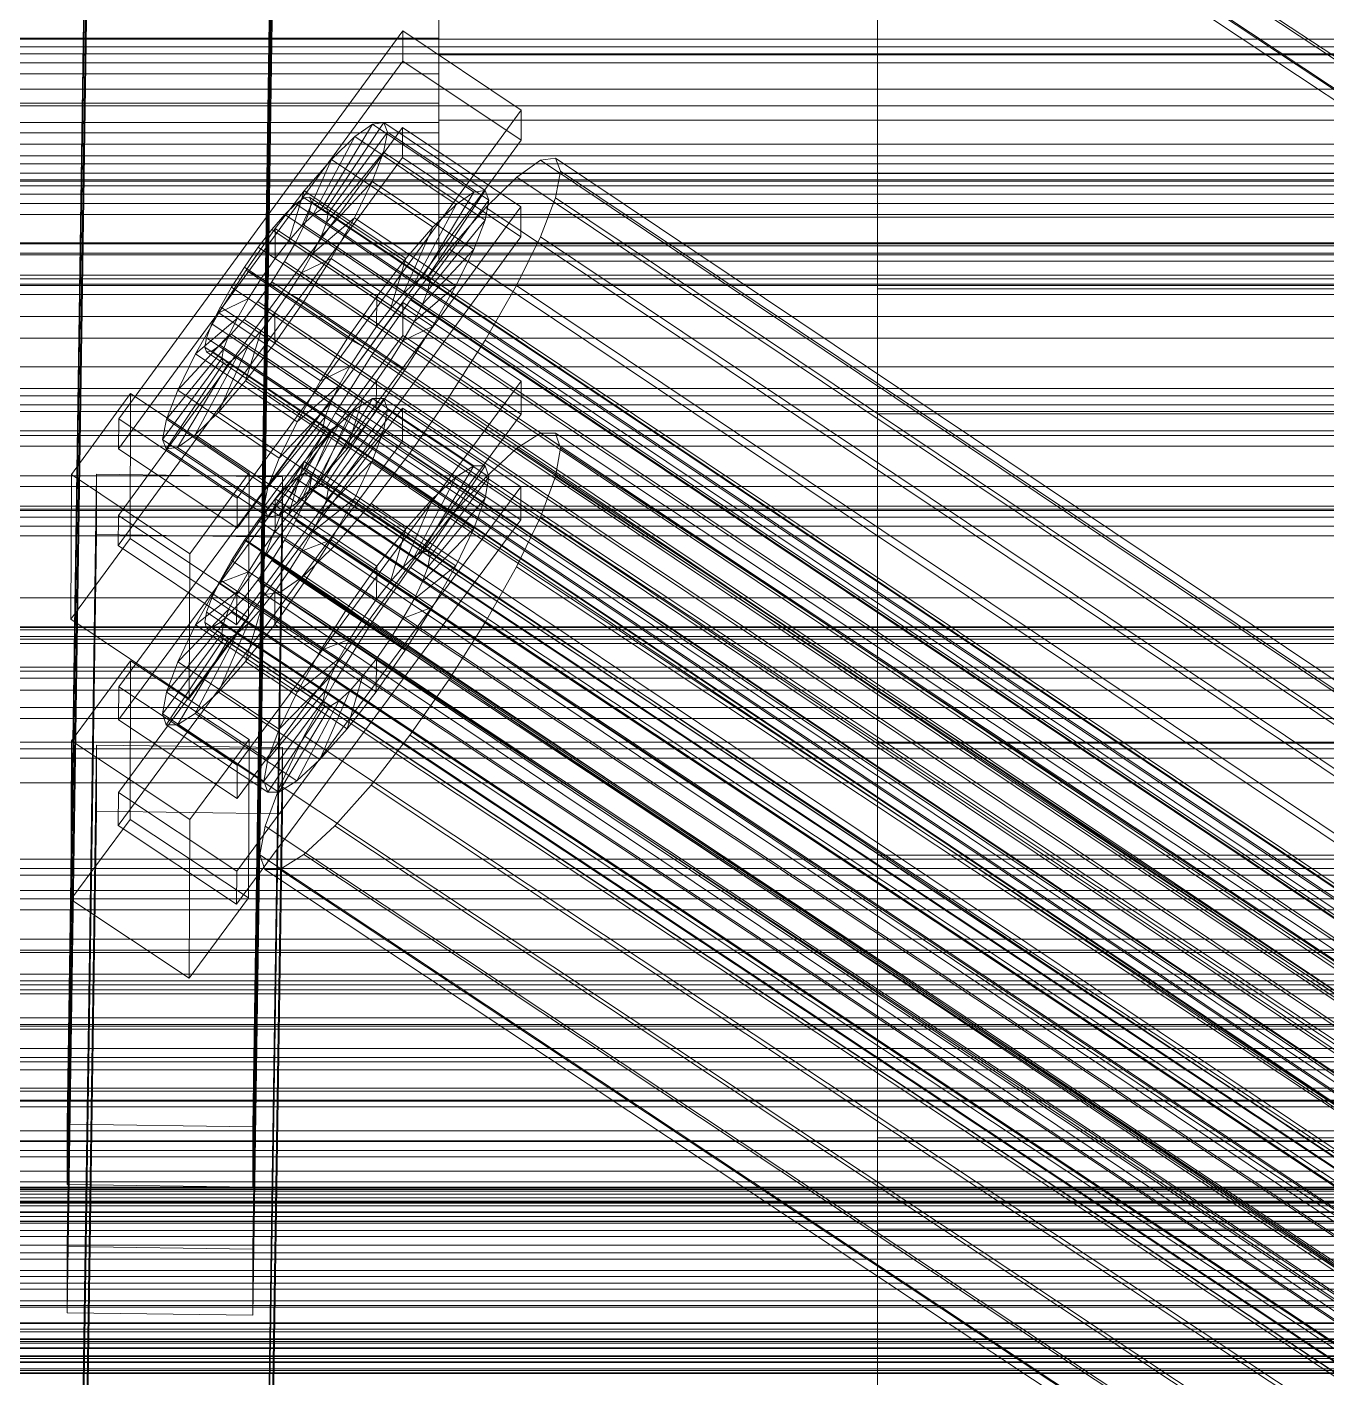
# Model space of a CAD drawing. Header units: millimetres. Extents: x -1970 to 59977, y -50268 to 6837.
# Drawn here: x -382.4 to -256.4, y -32950.9 to -32820.1 of the extents above; entities that cross this region are included whole.
import ezdxf

# ---------------------------------------------------------------- set-up
doc = ezdxf.new("R2010")
doc.units = ezdxf.units.MM
for name, color, linetype, lineweight in [('frontal_C01', 7, 'Continuous', 0), ('frontal_C02', 7, 'Continuous', 0), ('frontal_C03', 7, 'Continuous', 0), ('frontal_C03-dry', 7, 'Continuous', 0), ('frontal_tolva', 7, 'Continuous', 0)]:
    doc.layers.add(name, color=color, linetype=linetype, lineweight=lineweight)

msp = doc.modelspace()

# ---------------------------------------------------------------- linework, layer by layer
at = {"layer": 'frontal_C01'}
for p, q in [((-378.512, -32938.254), (-375.644, -32746.307)), ((-357.646, -32746.548), (-360.514, -32938.496)), ((-378.512, -32944.658), (-375.644, -32752.71)), ((-360.514, -32944.9), (-357.646, -32752.952)), ((-359.326, -32754.152), (-175.016, -32876.483)), ((-359.83, -32756.928), (-175.521, -32879.259)), ((-355.584, -32756.907), (-171.275, -32879.238)), ((-359.341, -32758.361), (-175.032, -32880.693)), ((-357.893, -32758.354), (-173.584, -32880.686)), ((-373.501, -32884.002), (-345.969, -32846.763)), ((-345.981, -32849.965), (-345.969, -32846.763)), ((-345.969, -32846.763), (-334.501, -32854.375)), ((-345.981, -32849.965), (-373.513, -32887.204)), ((-334.513, -32857.577), (-345.981, -32849.965)), ((-334.501, -32854.375), (-362.033, -32891.614)), ((-334.501, -32854.375), (-334.513, -32857.577)), ((-373.539, -32894.248), (-346.008, -32857.009)), ((-353.892, -32864.387), (-348.918, -32856.067)), ((-353.378, -32864.384), (-347.835, -32856.062)), ((-348.918, -32856.067), (-350.645, -32857.15)), ((-347.835, -32856.062), (-348.918, -32856.067)), ((-348.918, -32856.067), (-339.088, -32862.591)), ((-347.835, -32856.062), (-338.005, -32862.586)), ((-347.47, -32857.134), (-347.835, -32856.062)), ((-346.02, -32860.211), (-346.008, -32857.009)), ((-346.008, -32857.009), (-334.539, -32864.621)), ((-362.045, -32894.816), (-334.513, -32857.577)), ((-354.71, -32864.9), (-350.645, -32857.15)), ((-353.205, -32864.892), (-347.47, -32857.134)), ((-350.645, -32857.15), (-352.899, -32859.236)), ((-350.645, -32857.15), (-340.816, -32863.674)), ((-347.847, -32859.211), (-347.47, -32857.134)), ((-347.47, -32857.134), (-337.64, -32863.658)), ((-355.777, -32865.888), (-352.899, -32859.236)), ((-352.899, -32859.236), (-355.525, -32862.183)), ((-353.384, -32865.876), (-347.847, -32859.211)), ((-352.899, -32859.236), (-343.069, -32865.76)), ((-348.941, -32862.15), (-347.847, -32859.211)), ((-347.847, -32859.211), (-338.017, -32865.735)), ((-332.629, -32859.442), (-334.938, -32860.889)), ((-331.181, -32859.435), (-332.629, -32859.442)), ((-332.629, -32859.442), (-148.32, -32981.773)), ((-330.692, -32860.868), (-331.181, -32859.435)), ((-331.181, -32859.435), (-146.872, -32981.766)), ((-346.02, -32860.211), (-373.551, -32897.45)), ((-334.551, -32867.822), (-346.02, -32860.211)), ((-334.938, -32860.889), (-337.95, -32863.678)), ((-334.938, -32860.889), (-150.629, -32983.22)), ((-331.197, -32863.644), (-330.692, -32860.868)), ((-330.692, -32860.868), (-146.383, -32983.199)), ((-355.525, -32862.183), (-358.345, -32865.791)), ((-357.021, -32867.284), (-355.525, -32862.183)), ((-355.525, -32862.183), (-345.695, -32868.708)), ((-353.902, -32867.268), (-348.941, -32862.15)), ((-350.678, -32865.753), (-348.941, -32862.15)), ((-348.941, -32862.15), (-339.111, -32868.675)), ((-355.53, -32863.299), (-356.348, -32863.812)), ((-355.017, -32863.297), (-355.53, -32863.299)), ((-355.53, -32863.299), (-141.731, -33005.204)), ((-354.844, -32863.805), (-355.017, -32863.297)), ((-355.017, -32863.297), (-141.218, -33005.201)), ((-339.088, -32862.591), (-344.062, -32870.911)), ((-338.005, -32862.586), (-343.549, -32870.909)), ((-340.816, -32863.674), (-339.088, -32862.591)), ((-339.088, -32862.591), (-338.005, -32862.586)), ((-338.005, -32862.586), (-337.64, -32863.658)), ((-334.539, -32864.621), (-362.071, -32901.86)), ((-357.415, -32864.8), (-358.659, -32866.196)), ((-356.348, -32863.812), (-357.415, -32864.8)), ((-357.415, -32864.8), (-143.617, -33006.705)), ((-356.348, -32863.812), (-142.549, -33005.717)), ((-355.541, -32866.181), (-355.022, -32864.788)), ((-355.022, -32864.788), (-354.844, -32863.805)), ((-355.022, -32864.788), (-141.224, -33006.693)), ((-354.844, -32863.805), (-141.045, -33005.709)), ((-354.71, -32864.9), (-353.892, -32864.387)), ((-353.892, -32864.387), (-353.378, -32864.384)), ((-344.062, -32870.911), (-353.892, -32864.387)), ((-353.205, -32864.892), (-353.384, -32865.876)), ((-343.549, -32870.909), (-353.378, -32864.384)), ((-353.378, -32864.384), (-353.205, -32864.892)), ((-343.376, -32871.416), (-353.205, -32864.892)), ((-340.816, -32863.674), (-344.88, -32871.424)), ((-337.64, -32863.658), (-343.376, -32871.416)), ((-343.069, -32865.76), (-340.816, -32863.674)), ((-337.95, -32863.678), (-341.461, -32867.618)), ((-337.64, -32863.658), (-338.017, -32865.735)), ((-337.95, -32863.678), (-153.641, -32986.009)), ((-334.539, -32864.621), (-334.551, -32867.822)), ((-332.659, -32867.574), (-331.197, -32863.644)), ((-331.197, -32863.644), (-146.887, -32985.976)), ((-358.345, -32865.791), (-361.166, -32869.813)), ((-358.659, -32866.196), (-359.995, -32867.905)), ((-358.659, -32866.196), (-144.861, -33008.101)), ((-358.345, -32865.791), (-358.357, -32868.993)), ((-348.515, -32872.315), (-358.345, -32865.791)), ((-357.021, -32867.284), (-355.777, -32865.888)), ((-356.363, -32867.887), (-355.541, -32866.181)), ((-355.777, -32865.888), (-354.71, -32864.9)), ((-345.947, -32872.412), (-355.777, -32865.888)), ((-355.541, -32866.181), (-141.742, -33008.085)), ((-354.725, -32868.975), (-350.678, -32865.753)), ((-344.88, -32871.424), (-354.71, -32864.9)), ((-353.384, -32865.876), (-353.902, -32867.268)), ((-343.554, -32872.4), (-353.384, -32865.876)), ((-352.938, -32869.772), (-350.678, -32865.753)), ((-350.678, -32865.753), (-340.848, -32872.277)), ((-343.069, -32865.76), (-345.947, -32872.412)), ((-345.695, -32868.708), (-343.069, -32865.76)), ((-338.017, -32865.735), (-343.554, -32872.4)), ((-338.017, -32865.735), (-339.111, -32868.675)), ((-358.357, -32868.993), (-357.021, -32867.284)), ((-347.191, -32873.808), (-357.021, -32867.284)), ((-353.902, -32867.268), (-354.725, -32868.975)), ((-344.073, -32873.793), (-353.902, -32867.268)), ((-362.083, -32905.061), (-334.551, -32867.822)), ((-359.995, -32867.905), (-361.332, -32869.811)), ((-146.196, -33009.81), (-359.995, -32867.905)), ((-357.434, -32869.791), (-356.363, -32867.887)), ((-356.363, -32867.887), (-142.565, -33009.792)), ((-348.515, -32872.315), (-345.695, -32868.708)), ((-345.695, -32868.708), (-347.191, -32873.808)), ((-341.461, -32867.618), (-345.231, -32872.441)), ((-339.111, -32868.675), (-344.073, -32873.793)), ((-341.461, -32867.618), (-157.152, -32989.949)), ((-339.111, -32868.675), (-340.848, -32872.277)), ((-334.981, -32872.39), (-332.659, -32867.574)), ((-332.659, -32867.574), (-148.35, -32989.906)), ((-361.166, -32869.813), (-363.797, -32873.976)), ((-361.332, -32869.811), (-362.578, -32871.783)), ((-361.332, -32869.811), (-147.533, -33011.715)), ((-359.693, -32870.898), (-361.166, -32869.813)), ((-361.166, -32869.813), (-351.336, -32876.338)), ((-359.693, -32870.898), (-358.357, -32868.993)), ((-358.68, -32871.763), (-357.434, -32869.791)), ((-358.357, -32868.993), (-348.527, -32875.517)), ((-357.434, -32869.791), (-143.635, -33011.696)), ((-354.725, -32868.975), (-355.796, -32870.879)), ((-355.796, -32870.879), (-352.938, -32869.772)), ((-355.569, -32873.935), (-352.938, -32869.772)), ((-344.895, -32875.499), (-354.725, -32868.975)), ((-352.938, -32869.772), (-343.108, -32876.297)), ((-360.939, -32872.87), (-359.693, -32870.898)), ((-349.863, -32877.423), (-359.693, -32870.898)), ((-355.796, -32870.879), (-357.042, -32872.851)), ((-345.966, -32877.403), (-355.796, -32870.879)), ((-344.88, -32871.424), (-345.947, -32872.412)), ((-344.062, -32870.911), (-344.88, -32871.424)), ((-343.549, -32870.909), (-344.062, -32870.911)), ((-343.554, -32872.4), (-343.376, -32871.416)), ((-343.376, -32871.416), (-343.549, -32870.909)), ((-362.578, -32871.783), (-363.648, -32873.687)), ((-362.578, -32871.783), (-148.779, -33013.687)), ((-360.017, -32873.669), (-358.68, -32871.763)), ((-358.68, -32871.763), (-144.881, -33013.668)), ((-351.336, -32876.338), (-348.515, -32872.315)), ((-345.231, -32872.441), (-349.002, -32877.818)), ((-348.527, -32875.517), (-348.515, -32872.315)), ((-345.947, -32872.412), (-347.191, -32873.808)), ((-160.922, -32994.772), (-345.231, -32872.441)), ((-340.848, -32872.277), (-344.895, -32875.499)), ((-344.073, -32873.793), (-343.554, -32872.4)), ((-340.848, -32872.277), (-343.108, -32876.297)), ((-338.003, -32877.764), (-334.981, -32872.39)), ((-334.981, -32872.39), (-150.672, -32994.721)), ((-363.797, -32873.976), (-366.057, -32877.996)), ((-363.648, -32873.687), (-364.471, -32875.393)), ((-360.939, -32872.87), (-363.797, -32873.976)), ((-363.797, -32873.976), (-353.967, -32880.501)), ((-363.648, -32873.687), (-149.85, -33015.591)), ((-362.01, -32874.774), (-360.939, -32872.87)), ((-361.352, -32875.378), (-360.017, -32873.669)), ((-351.109, -32879.394), (-360.939, -32872.87)), ((-360.017, -32873.669), (-146.218, -33015.573)), ((-358.39, -32877.958), (-355.569, -32873.935)), ((-357.042, -32872.851), (-358.378, -32874.756)), ((-357.042, -32872.851), (-355.569, -32873.935)), ((-347.212, -32879.375), (-357.042, -32872.851)), ((-355.569, -32873.935), (-345.739, -32880.46)), ((-347.191, -32873.808), (-348.527, -32875.517)), ((-344.895, -32875.499), (-344.073, -32873.793)), ((-362.01, -32874.774), (-366.057, -32877.996)), ((-362.833, -32876.48), (-362.01, -32874.774)), ((-352.18, -32881.298), (-362.01, -32874.774)), ((-358.378, -32874.756), (-359.714, -32876.465)), ((-358.378, -32874.756), (-358.39, -32877.958)), ((-348.548, -32881.28), (-358.378, -32874.756)), ((-362.833, -32876.48), (-367.794, -32881.598)), ((-364.471, -32875.393), (-364.989, -32876.786)), ((-364.471, -32875.393), (-150.672, -33017.298)), ((-363.351, -32877.873), (-362.833, -32876.48)), ((-353.003, -32883.005), (-362.833, -32876.48)), ((-362.596, -32876.774), (-361.352, -32875.378)), ((-361.352, -32875.378), (-147.554, -33017.282)), ((-359.714, -32876.465), (-361.21, -32881.566)), ((-359.714, -32876.465), (-360.958, -32877.861)), ((-349.884, -32882.989), (-359.714, -32876.465)), ((-353.967, -32880.501), (-351.336, -32876.338)), ((-351.336, -32876.338), (-349.863, -32877.423)), ((-348.527, -32875.517), (-349.863, -32877.423)), ((-345.966, -32877.403), (-344.895, -32875.499)), ((-343.108, -32876.297), (-345.966, -32877.403)), ((-343.108, -32876.297), (-345.739, -32880.46)), ((-363.351, -32877.873), (-368.888, -32884.538)), ((-364.989, -32876.786), (-365.168, -32877.769)), ((-365.168, -32877.769), (-364.995, -32878.277)), ((-365.168, -32877.769), (-151.369, -33019.674)), ((-364.989, -32876.786), (-151.191, -33018.69)), ((-364.482, -32878.275), (-363.664, -32877.762)), ((-360.958, -32877.861), (-363.836, -32884.513)), ((-363.664, -32877.762), (-362.596, -32876.774)), ((-363.664, -32877.762), (-149.865, -33019.666)), ((-363.53, -32878.857), (-363.351, -32877.873)), ((-353.521, -32884.397), (-363.351, -32877.873)), ((-362.596, -32876.774), (-148.798, -33018.678)), ((-360.958, -32877.861), (-362.025, -32878.849)), ((-361.21, -32881.566), (-358.39, -32877.958)), ((-351.128, -32884.385), (-360.958, -32877.861)), ((-358.39, -32877.958), (-348.56, -32884.482)), ((-349.002, -32877.818), (-352.519, -32883.383)), ((-349.863, -32877.423), (-351.109, -32879.394)), ((-349.002, -32877.818), (-164.693, -33000.15)), ((-347.212, -32879.375), (-345.966, -32877.403)), ((-341.52, -32883.329), (-338.003, -32877.764)), ((-338.003, -32877.764), (-153.694, -33000.095)), ((-363.53, -32878.857), (-369.265, -32886.615)), ((-366.057, -32877.996), (-367.794, -32881.598)), ((-362.025, -32878.849), (-366.09, -32886.599)), ((-366.057, -32877.996), (-356.228, -32884.52)), ((-364.995, -32878.277), (-364.482, -32878.275)), ((-364.995, -32878.277), (-151.196, -33020.182)), ((-364.482, -32878.275), (-150.683, -33020.179)), ((-363.357, -32879.365), (-363.53, -32878.857)), ((-353.7, -32885.381), (-363.53, -32878.857)), ((-362.025, -32878.849), (-362.843, -32879.362)), ((-352.196, -32885.374), (-362.025, -32878.849)), ((-363.357, -32879.365), (-368.9, -32887.687)), ((-362.843, -32879.362), (-367.817, -32887.682)), ((-362.843, -32879.362), (-363.357, -32879.365)), ((-353.527, -32885.889), (-363.357, -32879.365)), ((-353.014, -32885.886), (-362.843, -32879.362)), ((-356.228, -32884.52), (-353.967, -32880.501)), ((-353.967, -32880.501), (-351.109, -32879.394)), ((-351.109, -32879.394), (-352.18, -32881.298)), ((-345.739, -32880.46), (-348.56, -32884.482)), ((-348.548, -32881.28), (-347.212, -32879.375)), ((-345.739, -32880.46), (-347.212, -32879.375)), ((-378.086, -32889.248), (-372.35, -32881.49)), ((-372.408, -32896.859), (-372.35, -32881.49)), ((-372.35, -32881.49), (-360.882, -32889.102)), ((-367.794, -32881.598), (-368.888, -32884.538)), ((-367.794, -32881.598), (-357.964, -32888.123)), ((-363.836, -32884.513), (-361.21, -32881.566)), ((-361.21, -32881.566), (-351.38, -32888.09)), ((-356.228, -32884.52), (-352.18, -32881.298)), ((-352.18, -32881.298), (-353.003, -32883.005)), ((-349.884, -32882.989), (-348.548, -32881.28)), ((-348.56, -32884.482), (-348.548, -32881.28)), ((-357.964, -32888.123), (-353.003, -32883.005)), ((-353.003, -32883.005), (-353.521, -32884.397)), ((-351.38, -32888.09), (-349.884, -32882.989)), ((-351.128, -32884.385), (-349.884, -32882.989)), ((-373.501, -32884.002), (-373.513, -32887.204)), ((-362.033, -32891.614), (-373.501, -32884.002)), ((-366.09, -32886.599), (-363.836, -32884.513)), ((-363.836, -32884.513), (-354.006, -32891.037)), ((-359.058, -32891.062), (-353.521, -32884.397)), ((-352.519, -32883.383), (-355.541, -32888.757)), ((-354.006, -32891.037), (-351.128, -32884.385)), ((-353.521, -32884.397), (-353.7, -32885.381)), ((-352.519, -32883.383), (-168.21, -33005.715)), ((-352.196, -32885.374), (-351.128, -32884.385)), ((-348.56, -32884.482), (-351.38, -32888.09)), ((-345.291, -32888.706), (-341.52, -32883.329)), ((-341.52, -32883.329), (-157.211, -33005.66)), ((-368.888, -32884.538), (-369.265, -32886.615)), ((-368.888, -32884.538), (-359.058, -32891.062)), ((-359.436, -32893.139), (-353.7, -32885.381)), ((-357.964, -32888.123), (-356.228, -32884.52)), ((-356.26, -32893.123), (-352.196, -32885.374)), ((-353.7, -32885.381), (-353.527, -32885.889)), ((-353.014, -32885.886), (-352.196, -32885.374)), ((-369.265, -32886.615), (-368.9, -32887.687)), ((-369.265, -32886.615), (-359.436, -32893.139)), ((-367.817, -32887.682), (-366.09, -32886.599)), ((-366.09, -32886.599), (-356.26, -32893.123)), ((-359.07, -32894.211), (-353.527, -32885.889)), ((-357.987, -32894.206), (-353.014, -32885.886)), ((-353.527, -32885.889), (-353.014, -32885.886)), ((-373.513, -32887.204), (-362.045, -32894.816)), ((-368.9, -32887.687), (-367.817, -32887.682)), ((-368.9, -32887.687), (-359.07, -32894.211)), ((-367.817, -32887.682), (-357.987, -32894.206)), ((-359.058, -32891.062), (-357.964, -32888.123)), ((-351.38, -32888.09), (-354.006, -32891.037)), ((-378.512, -33081.605), (-375.644, -32889.658)), ((-378.086, -32889.248), (-378.143, -32904.617)), ((-366.618, -32896.86), (-378.086, -32889.248)), ((-375.644, -32896.061), (-375.644, -32889.658)), ((-375.644, -32889.658), (-357.646, -32889.899)), ((-360.882, -32889.102), (-366.618, -32896.86)), ((-360.882, -32889.102), (-360.939, -32904.47)), ((-355.541, -32888.757), (-357.863, -32893.573)), ((-355.541, -32888.757), (-171.232, -33011.088)), ((-349.061, -32893.529), (-345.291, -32888.706)), ((-345.291, -32888.706), (-160.982, -33011.037)), ((-357.646, -32889.899), (-360.514, -33081.847)), ((-357.646, -32889.899), (-357.646, -32896.303)), ((-354.006, -32891.037), (-356.26, -32893.123)), ((-362.045, -32894.816), (-362.033, -32891.614)), ((-359.436, -32893.139), (-359.058, -32891.062)), ((-359.07, -32894.211), (-359.436, -32893.139)), ((-357.863, -32893.573), (-359.326, -32897.503)), ((-356.26, -32893.123), (-357.987, -32894.206)), ((-357.863, -32893.573), (-173.554, -33015.904)), ((-352.572, -32897.469), (-349.061, -32893.529)), ((-349.061, -32893.529), (-164.752, -33015.86)), ((-373.539, -32894.248), (-373.551, -32897.45)), ((-362.071, -32901.86), (-373.539, -32894.248)), ((-357.987, -32894.206), (-359.07, -32894.211)), ((-378.512, -33088.009), (-375.644, -32896.061)), ((-357.646, -32896.303), (-375.644, -32896.061)), ((-372.408, -32896.859), (-378.143, -32904.617)), ((-373.551, -32897.45), (-362.083, -32905.061)), ((-360.939, -32904.47), (-372.408, -32896.859)), ((-366.675, -32912.228), (-366.618, -32896.86)), ((-360.514, -33088.251), (-357.646, -32896.303)), ((-359.326, -32897.503), (-359.83, -32900.279)), ((-359.326, -32897.503), (-175.016, -33019.834)), ((-355.584, -32900.258), (-352.572, -32897.469)), ((-352.572, -32897.469), (-168.263, -33019.801)), ((-359.83, -32900.279), (-359.341, -32901.713)), ((-359.83, -32900.279), (-175.521, -33022.611)), ((-357.893, -32901.705), (-355.584, -32900.258)), ((-355.584, -32900.258), (-171.275, -33022.589)), ((-362.083, -32905.061), (-362.071, -32901.86)), ((-359.341, -32901.713), (-357.893, -32901.705)), ((-359.341, -32901.713), (-175.032, -33024.044)), ((-357.893, -32901.705), (-173.584, -33024.037)), ((-378.143, -32904.617), (-366.675, -32912.228)), ((-366.675, -32912.228), (-360.939, -32904.47)), ((-450, -32920.358), (450, -32920.358)), ((-425, -32932.572), (425, -32932.572)), ((450, -32933.165), (-450, -32933.165)), ((-360.514, -32938.496), (-378.512, -32938.254)), ((-378.512, -32938.254), (-378.512, -32944.658)), ((-360.514, -32944.9), (-360.514, -32938.496)), ((425, -32943.94), (-425, -32943.94)), ((-378.512, -32944.658), (-360.514, -32944.9)), ((425, -32948.837), (-425, -32948.837))]:
    msp.add_line(p, q, dxfattribs=at)
at = {"layer": 'frontal_C02'}
for p, q in [((-378.512, -32926.391), (-375.644, -32732.624)), ((-357.646, -32732.867), (-360.514, -32926.634)), ((-378.512, -32932.236), (-375.644, -32738.469)), ((-360.514, -32932.48), (-357.646, -32738.713)), ((-300, -32845.45), (-300, -32798.677)), ((-342.5, -32822.783), (-342.5, -32808.586)), ((-300, -32811.201), (-300, -32857.547)), ((-342.5, -32821.157), (-342.5, -32812.392)), ((-342.5, -32816.045), (-342.5, -32829.107)), ((-342.5, -32816.913), (-342.5, -32824.617)), ((-342.5, -32821.157), (-450.5, -32821.157)), ((-373.501, -32858.041), (-345.969, -32820.448)), ((-345.981, -32823.37), (-345.969, -32820.448)), ((-345.969, -32820.448), (-334.501, -32828.131)), ((-342.5, -32827.453), (-342.5, -32821.157)), ((-342.5, -32834.264), (-342.5, -32822.783)), ((342.5, -32822.783), (-342.5, -32822.783)), ((-345.981, -32823.37), (-373.513, -32860.963)), ((-334.513, -32831.054), (-345.981, -32823.37)), ((-342.5, -32824.617), (-450.5, -32824.617)), ((-342.5, -32824.617), (-342.5, -32829.326)), ((-342.5, -32827.453), (-450.5, -32827.453)), ((-334.501, -32828.131), (-362.033, -32865.724)), ((-342.5, -32830.322), (-342.5, -32827.453)), ((-334.501, -32828.131), (-334.513, -32831.054)), ((-342.5, -32829.326), (-450.5, -32829.326)), ((-353.892, -32837.728), (-348.918, -32829.484)), ((-353.378, -32837.658), (-347.835, -32829.337)), ((-348.918, -32829.484), (-350.645, -32830.699)), ((-347.835, -32829.337), (-348.918, -32829.484)), ((-348.918, -32829.484), (-339.088, -32836.07)), ((-347.835, -32829.337), (-338.005, -32835.922)), ((-347.47, -32830.267), (-347.835, -32829.337)), ((-342.5, -32829.107), (-342.5, -32838.489)), ((342.5, -32829.107), (-342.5, -32829.107)), ((-342.5, -32829.326), (-342.5, -32830.322)), ((-342.5, -32830.322), (-450.5, -32830.322)), ((-373.539, -32867.393), (-346.008, -32829.8)), ((-354.71, -32838.303), (-350.645, -32830.699)), ((-353.205, -32838.099), (-347.47, -32830.267)), ((-350.645, -32830.699), (-352.899, -32832.898)), ((-350.645, -32830.699), (-340.816, -32837.284)), ((-347.847, -32832.211), (-347.47, -32830.267)), ((-347.47, -32830.267), (-337.64, -32836.853)), ((-346.02, -32832.723), (-346.008, -32829.8)), ((-346.008, -32829.8), (-334.539, -32837.484)), ((-362.045, -32868.647), (-334.513, -32831.054)), ((-346.02, -32832.723), (-373.551, -32870.316)), ((-355.777, -32839.345), (-352.899, -32832.898)), ((-352.899, -32832.898), (-355.525, -32835.932)), ((-353.384, -32839.02), (-347.847, -32832.211)), ((-352.899, -32832.898), (-343.069, -32839.484)), ((-348.941, -32835.037), (-347.847, -32832.211)), ((-347.847, -32832.211), (-338.017, -32838.797)), ((-334.551, -32840.406), (-346.02, -32832.723)), ((-332.629, -32832.989), (-334.938, -32834.613)), ((-331.181, -32832.792), (-332.629, -32832.989)), ((-332.629, -32832.989), (-148.32, -32956.473)), ((-330.692, -32834.035), (-331.181, -32832.792)), ((-331.181, -32832.792), (-146.872, -32956.276)), ((-342.5, -32841.28), (-342.5, -32834.264)), ((342.5, -32834.264), (-342.5, -32834.264)), ((-334.938, -32834.613), (-337.95, -32837.553)), ((-334.938, -32834.613), (-150.629, -32958.097)), ((-331.197, -32836.635), (-330.692, -32834.035)), ((-330.692, -32834.035), (-146.383, -32957.519)), ((-355.525, -32835.932), (-358.345, -32839.594)), ((-357.021, -32840.782), (-355.525, -32835.932)), ((-355.525, -32835.932), (-345.695, -32842.518)), ((-353.902, -32840.358), (-348.941, -32835.037)), ((-350.678, -32838.552), (-348.941, -32835.037)), ((-348.941, -32835.037), (-339.111, -32841.623)), ((-339.088, -32836.07), (-344.062, -32844.314)), ((-338.005, -32835.922), (-343.549, -32844.244)), ((-340.816, -32837.284), (-339.088, -32836.07)), ((-339.088, -32836.07), (-338.005, -32835.922)), ((-338.005, -32835.922), (-337.64, -32836.853)), ((-356.348, -32837.206), (-357.415, -32838.247)), ((-355.53, -32836.63), (-356.348, -32837.206)), ((-356.348, -32837.206), (-142.549, -32980.447)), ((-355.017, -32836.56), (-355.53, -32836.63)), ((-355.53, -32836.63), (-141.731, -32979.872)), ((-355.022, -32837.922), (-354.844, -32837.001)), ((-354.844, -32837.001), (-355.017, -32836.56)), ((-355.017, -32836.56), (-141.218, -32979.802)), ((-354.844, -32837.001), (-141.045, -32980.242)), ((-340.816, -32837.284), (-344.88, -32844.889)), ((-337.64, -32836.853), (-343.376, -32844.684)), ((-343.069, -32839.484), (-340.816, -32837.284)), ((-337.64, -32836.853), (-338.017, -32838.797)), ((-332.659, -32840.412), (-331.197, -32836.635)), ((-331.197, -32836.635), (-146.887, -32960.119)), ((-334.539, -32837.484), (-362.071, -32875.076)), ((-357.415, -32838.247), (-358.659, -32839.685)), ((-357.415, -32838.247), (-143.617, -32981.489)), ((-355.777, -32839.345), (-354.71, -32838.303)), ((-355.541, -32839.261), (-355.022, -32837.922)), ((-355.022, -32837.922), (-141.224, -32981.163)), ((-354.725, -32842.023), (-350.678, -32838.552)), ((-354.71, -32838.303), (-353.892, -32837.728)), ((-344.88, -32844.889), (-354.71, -32838.303)), ((-353.892, -32837.728), (-353.378, -32837.658)), ((-344.062, -32844.314), (-353.892, -32837.728)), ((-353.205, -32838.099), (-353.384, -32839.02)), ((-343.549, -32844.244), (-353.378, -32837.658)), ((-353.378, -32837.658), (-353.205, -32838.099)), ((-343.376, -32844.684), (-353.205, -32838.099)), ((-352.938, -32842.516), (-350.678, -32838.552)), ((-350.678, -32838.552), (-340.848, -32845.138)), ((-342.5, -32838.489), (-342.5, -32842.764)), ((342.5, -32838.489), (-342.5, -32838.489)), ((-337.95, -32837.553), (-341.461, -32841.609)), ((-337.95, -32837.553), (-153.641, -32961.037)), ((-334.539, -32837.484), (-334.551, -32840.406)), ((-358.345, -32839.594), (-361.166, -32843.635)), ((-358.659, -32839.685), (-359.995, -32841.419)), ((-358.659, -32839.685), (-144.861, -32982.926)), ((-358.345, -32839.594), (-358.357, -32842.517)), ((-348.515, -32846.18), (-358.345, -32839.594)), ((-357.021, -32840.782), (-355.777, -32839.345)), ((-356.363, -32840.925), (-355.541, -32839.261)), ((-345.947, -32845.931), (-355.777, -32839.345)), ((-355.541, -32839.261), (-141.742, -32982.502)), ((-353.384, -32839.02), (-353.902, -32840.358)), ((-343.554, -32845.605), (-353.384, -32839.02)), ((-343.069, -32839.484), (-345.947, -32845.931)), ((-345.695, -32842.518), (-343.069, -32839.484)), ((-338.017, -32838.797), (-343.554, -32845.605)), ((-338.017, -32838.797), (-339.111, -32841.623)), ((-362.083, -32877.999), (-334.551, -32840.406)), ((-358.357, -32842.517), (-357.021, -32840.782)), ((-357.434, -32842.803), (-356.363, -32840.925)), ((-347.191, -32847.368), (-357.021, -32840.782)), ((-356.363, -32840.925), (-142.565, -32984.167)), ((-353.902, -32840.358), (-354.725, -32842.023)), ((-344.073, -32846.944), (-353.902, -32840.358)), ((-342.5, -32842.764), (-342.5, -32841.28)), ((342.5, -32841.28), (-342.5, -32841.28)), ((-334.981, -32845.111), (-332.659, -32840.412)), ((-332.659, -32840.412), (-148.35, -32963.896)), ((-359.995, -32841.419), (-361.332, -32843.333)), ((-146.196, -32984.661), (-359.995, -32841.419)), ((-359.693, -32844.431), (-358.357, -32842.517)), ((-358.357, -32842.517), (-348.527, -32849.103)), ((-354.725, -32842.023), (-355.796, -32843.901)), ((-355.796, -32843.901), (-352.938, -32842.516)), ((-355.569, -32846.66), (-352.938, -32842.516)), ((-344.895, -32848.609), (-354.725, -32842.023)), ((-352.938, -32842.516), (-343.108, -32849.102)), ((-348.515, -32846.18), (-345.695, -32842.518)), ((-345.695, -32842.518), (-347.191, -32847.368)), ((-341.461, -32841.609), (-345.231, -32846.505)), ((-339.111, -32841.623), (-344.073, -32846.944)), ((-341.461, -32841.609), (-157.152, -32965.093)), ((-339.111, -32841.623), (-340.848, -32845.138)), ((-361.166, -32843.635), (-363.797, -32847.778)), ((-361.332, -32843.333), (-362.578, -32845.296)), ((-361.332, -32843.333), (-147.533, -32986.575)), ((-359.693, -32844.431), (-361.166, -32843.635)), ((-361.166, -32843.635), (-351.336, -32850.221)), ((-358.68, -32844.766), (-357.434, -32842.803)), ((-357.434, -32842.803), (-143.635, -32986.045)), ((-355.796, -32843.901), (-357.042, -32845.864)), ((-345.966, -32850.487), (-355.796, -32843.901)), ((342.5, -32842.764), (-342.5, -32842.764)), ((-360.939, -32846.394), (-359.693, -32844.431)), ((-360.017, -32846.68), (-358.68, -32844.766)), ((-349.863, -32851.017), (-359.693, -32844.431)), ((-358.68, -32844.766), (-144.881, -32988.007)), ((-344.88, -32844.889), (-345.947, -32845.931)), ((-340.848, -32845.138), (-344.895, -32848.609)), ((-344.062, -32844.314), (-344.88, -32844.889)), ((-343.549, -32844.244), (-344.062, -32844.314)), ((-343.554, -32845.605), (-343.376, -32844.684)), ((-343.376, -32844.684), (-343.549, -32844.244)), ((-340.848, -32845.138), (-343.108, -32849.102)), ((-338.003, -32850.411), (-334.981, -32845.111)), ((-334.981, -32845.111), (-150.672, -32968.595)), ((-360.939, -32846.394), (-363.797, -32847.778)), ((-362.578, -32845.296), (-363.648, -32847.174)), ((-362.578, -32845.296), (-148.779, -32988.537)), ((-362.01, -32848.271), (-360.939, -32846.394)), ((-351.109, -32852.979), (-360.939, -32846.394)), ((-357.042, -32845.864), (-358.378, -32847.778)), ((-357.042, -32845.864), (-355.569, -32846.66)), ((-347.212, -32852.45), (-357.042, -32845.864)), ((-351.336, -32850.221), (-348.515, -32846.18)), ((-345.231, -32846.505), (-349.002, -32851.906)), ((-348.527, -32849.103), (-348.515, -32846.18)), ((-345.947, -32845.931), (-347.191, -32847.368)), ((-160.922, -32969.989), (-345.231, -32846.505)), ((-344.073, -32846.944), (-343.554, -32845.605)), ((-300, -32889.462), (-300, -32845.45)), ((300, -32845.45), (-300, -32845.45)), ((-363.797, -32847.778), (-366.057, -32851.743)), ((-363.648, -32847.174), (-364.471, -32848.839)), ((-363.797, -32847.778), (-353.967, -32854.364)), ((-363.648, -32847.174), (-149.85, -32990.415)), ((-361.352, -32848.415), (-360.017, -32846.68)), ((-360.017, -32846.68), (-146.218, -32989.921)), ((-358.378, -32847.778), (-359.714, -32849.512)), ((-358.39, -32850.7), (-355.569, -32846.66)), ((-358.378, -32847.778), (-358.39, -32850.7)), ((-348.548, -32854.363), (-358.378, -32847.778)), ((-355.569, -32846.66), (-345.739, -32853.246)), ((-347.191, -32847.368), (-348.527, -32849.103)), ((-344.895, -32848.609), (-344.073, -32846.944)), ((-362.01, -32848.271), (-366.057, -32851.743)), ((-364.471, -32848.839), (-364.989, -32850.177)), ((-364.471, -32848.839), (-150.672, -32992.08)), ((-362.833, -32849.936), (-362.01, -32848.271)), ((-362.596, -32849.852), (-361.352, -32848.415)), ((-352.18, -32854.857), (-362.01, -32848.271)), ((-361.352, -32848.415), (-147.554, -32991.656)), ((-348.527, -32849.103), (-349.863, -32851.017)), ((-345.966, -32850.487), (-344.895, -32848.609)), ((-343.108, -32849.102), (-345.966, -32850.487)), ((-343.108, -32849.102), (-345.739, -32853.246)), ((-362.833, -32849.936), (-367.794, -32855.258)), ((-364.989, -32850.177), (-365.168, -32851.098)), ((-364.989, -32850.177), (-151.191, -32993.419)), ((-363.664, -32850.894), (-362.596, -32849.852)), ((-363.351, -32851.275), (-362.833, -32849.936)), ((-353.003, -32856.522), (-362.833, -32849.936)), ((-362.596, -32849.852), (-148.798, -32993.093)), ((-359.714, -32849.512), (-361.21, -32854.362)), ((-359.714, -32849.512), (-360.958, -32850.95)), ((-349.884, -32856.098), (-359.714, -32849.512)), ((-353.967, -32854.364), (-351.336, -32850.221)), ((-351.336, -32850.221), (-349.863, -32851.017)), ((-347.212, -32852.45), (-345.966, -32850.487)), ((-341.52, -32855.95), (-338.003, -32850.411)), ((-338.003, -32850.411), (-153.694, -32973.895)), ((-363.351, -32851.275), (-368.888, -32858.084)), ((-366.057, -32851.743), (-367.794, -32855.258)), ((-366.057, -32851.743), (-356.228, -32858.329)), ((-365.168, -32851.098), (-364.995, -32851.539)), ((-365.168, -32851.098), (-151.369, -32994.34)), ((-364.995, -32851.539), (-364.482, -32851.469)), ((-364.995, -32851.539), (-151.196, -32994.78)), ((-364.482, -32851.469), (-363.664, -32850.894)), ((-364.482, -32851.469), (-150.683, -32994.711)), ((-360.958, -32850.95), (-363.836, -32857.397)), ((-363.664, -32850.894), (-149.865, -32994.135)), ((-363.53, -32852.196), (-363.351, -32851.275)), ((-353.521, -32857.861), (-363.351, -32851.275)), ((-360.958, -32850.95), (-362.025, -32851.991)), ((-361.21, -32854.362), (-358.39, -32850.7)), ((-351.128, -32857.535), (-360.958, -32850.95)), ((-358.39, -32850.7), (-348.56, -32857.286)), ((-349.863, -32851.017), (-351.109, -32852.979)), ((-363.53, -32852.196), (-369.265, -32860.028)), ((-363.357, -32852.637), (-368.9, -32860.958)), ((-362.843, -32852.567), (-367.817, -32860.811)), ((-362.025, -32851.991), (-366.09, -32859.596)), ((-363.357, -32852.637), (-363.53, -32852.196)), ((-353.7, -32858.782), (-363.53, -32852.196)), ((-362.843, -32852.567), (-363.357, -32852.637)), ((-353.527, -32859.222), (-363.357, -32852.637)), ((-362.025, -32851.991), (-362.843, -32852.567)), ((-353.014, -32859.153), (-362.843, -32852.567)), ((-352.196, -32858.577), (-362.025, -32851.991)), ((-353.967, -32854.364), (-351.109, -32852.979)), ((-349.002, -32851.906), (-352.519, -32857.446)), ((-351.109, -32852.979), (-352.18, -32854.857)), ((-349.002, -32851.906), (-164.693, -32975.39)), ((-348.548, -32854.363), (-347.212, -32852.45)), ((-345.739, -32853.246), (-347.212, -32852.45)), ((-363.836, -32857.397), (-361.21, -32854.362)), ((-361.21, -32854.362), (-351.38, -32860.948)), ((-356.228, -32858.329), (-353.967, -32854.364)), ((-349.884, -32856.098), (-348.548, -32854.363)), ((-345.739, -32853.246), (-348.56, -32857.286)), ((-348.56, -32857.286), (-348.548, -32854.363)), ((-378.086, -32863.429), (-372.35, -32855.597)), ((-372.408, -32869.626), (-372.35, -32855.597)), ((-372.35, -32855.597), (-360.882, -32863.281)), ((-367.794, -32855.258), (-368.888, -32858.084)), ((-367.794, -32855.258), (-357.964, -32861.843)), ((-356.228, -32858.329), (-352.18, -32854.857)), ((-352.18, -32854.857), (-353.003, -32856.522)), ((-357.964, -32861.843), (-353.003, -32856.522)), ((-353.003, -32856.522), (-353.521, -32857.861)), ((-351.38, -32860.948), (-349.884, -32856.098)), ((-351.128, -32857.535), (-349.884, -32856.098)), ((-345.291, -32861.352), (-341.52, -32855.95)), ((-341.52, -32855.95), (-157.211, -32979.434)), ((-373.501, -32858.041), (-373.513, -32860.963)), ((-362.033, -32865.724), (-373.501, -32858.041)), ((-368.888, -32858.084), (-369.265, -32860.028)), ((-368.888, -32858.084), (-359.058, -32864.669)), ((-366.09, -32859.596), (-363.836, -32857.397)), ((-363.836, -32857.397), (-354.006, -32863.982)), ((-359.058, -32864.669), (-353.521, -32857.861)), ((-357.964, -32861.843), (-356.228, -32858.329)), ((-352.519, -32857.446), (-355.541, -32862.746)), ((-354.006, -32863.982), (-351.128, -32857.535)), ((-353.521, -32857.861), (-353.7, -32858.782)), ((-352.519, -32857.446), (-168.21, -32980.93)), ((-352.196, -32858.577), (-351.128, -32857.535)), ((-348.56, -32857.286), (-351.38, -32860.948)), ((-300, -32857.547), (-300, -32900.308)), ((300, -32857.547), (-300, -32857.547)), ((-367.817, -32860.811), (-366.09, -32859.596)), ((-366.09, -32859.596), (-356.26, -32866.182)), ((-359.436, -32866.614), (-353.7, -32858.782)), ((-359.07, -32867.544), (-353.527, -32859.222)), ((-357.987, -32867.397), (-353.014, -32859.153)), ((-356.26, -32866.182), (-352.196, -32858.577)), ((-353.7, -32858.782), (-353.527, -32859.222)), ((-353.527, -32859.222), (-353.014, -32859.153)), ((-353.014, -32859.153), (-352.196, -32858.577)), ((-373.513, -32860.963), (-362.045, -32868.647)), ((-369.265, -32860.028), (-368.9, -32860.958)), ((-369.265, -32860.028), (-359.436, -32866.614)), ((-368.9, -32860.958), (-367.817, -32860.811)), ((-368.9, -32860.958), (-359.07, -32867.544)), ((-367.817, -32860.811), (-357.987, -32867.397)), ((-351.38, -32860.948), (-354.006, -32863.982)), ((-359.058, -32864.669), (-357.964, -32861.843)), ((-349.061, -32866.248), (-345.291, -32861.352)), ((-345.291, -32861.352), (-160.982, -32984.836)), ((-378.512, -33057.176), (-375.644, -32863.409)), ((-378.086, -32863.429), (-378.143, -32877.458)), ((-366.618, -32871.113), (-378.086, -32863.429)), ((-375.644, -32869.254), (-375.644, -32863.409)), ((-375.644, -32863.409), (-357.646, -32863.652)), ((-360.882, -32863.281), (-366.618, -32871.113)), ((-360.882, -32863.281), (-360.939, -32877.31)), ((-355.541, -32862.746), (-357.863, -32867.444)), ((-355.541, -32862.746), (-171.232, -32986.23)), ((-357.646, -32863.652), (-360.514, -33057.42)), ((-359.436, -32866.614), (-359.058, -32864.669)), ((-357.646, -32863.652), (-357.646, -32869.498)), ((-354.006, -32863.982), (-356.26, -32866.182)), ((-362.045, -32868.647), (-362.033, -32865.724)), ((-356.26, -32866.182), (-357.987, -32867.397)), ((-373.539, -32867.393), (-373.551, -32870.316)), ((-362.071, -32875.076), (-373.539, -32867.393)), ((-359.07, -32867.544), (-359.436, -32866.614)), ((-357.863, -32867.444), (-359.326, -32871.222)), ((-357.987, -32867.397), (-359.07, -32867.544)), ((-357.863, -32867.444), (-173.554, -32990.928)), ((-352.572, -32870.304), (-349.061, -32866.248)), ((-349.061, -32866.248), (-164.752, -32989.732)), ((-378.512, -33063.022), (-375.644, -32869.254)), ((-372.408, -32869.626), (-378.143, -32877.458)), ((-357.646, -32869.498), (-375.644, -32869.254)), ((-360.939, -32877.31), (-372.408, -32869.626)), ((-360.514, -33063.265), (-357.646, -32869.498)), ((-373.551, -32870.316), (-362.083, -32877.999)), ((-366.675, -32885.141), (-366.618, -32871.113)), ((-359.326, -32871.222), (-359.83, -32873.821)), ((-359.326, -32871.222), (-175.016, -32994.706)), ((-355.584, -32873.244), (-352.572, -32870.304)), ((-352.572, -32870.304), (-168.263, -32993.788)), ((-359.83, -32873.821), (-359.341, -32875.065)), ((-359.83, -32873.821), (-175.521, -32997.305)), ((-357.893, -32874.868), (-355.584, -32873.244)), ((-355.584, -32873.244), (-171.275, -32996.728)), ((-362.083, -32877.999), (-362.071, -32875.076)), ((-359.341, -32875.065), (-357.893, -32874.868)), ((-359.341, -32875.065), (-175.032, -32998.549)), ((-357.893, -32874.868), (-173.584, -32998.352)), ((-378.143, -32877.458), (-366.675, -32885.141)), ((-366.675, -32885.141), (-360.939, -32877.31)), ((-300, -32927.714), (-300, -32889.462)), ((300, -32889.462), (-300, -32889.462)), ((-300, -32900.308), (-300, -32936.569)), ((300, -32900.308), (-300, -32900.308)), ((-425, -32921.124), (425, -32921.124)), ((-360.514, -32926.634), (-378.512, -32926.391)), ((-378.512, -32926.391), (-378.512, -32932.236)), ((-360.514, -32932.48), (-360.514, -32926.634)), ((-300, -32957.599), (-300, -32927.714)), ((300, -32927.714), (-300, -32927.714)), ((425, -32932.6), (-425, -32932.6)), ((-378.512, -32932.236), (-360.514, -32932.48)), ((425, -32935.971), (-425, -32935.971)), ((-300, -32936.569), (-300, -32963.86)), ((300, -32936.569), (-300, -32936.569)), ((-425, -32947.447), (425, -32947.447))]:
    msp.add_line(p, q, dxfattribs=at)
at = {"layer": 'frontal_C03'}
for p, q in [((-1250, -32821.256), (1250, -32821.256)), ((1250, -32822.006), (-1250, -32822.006)), ((1250, -32822.659), (-1250, -32822.659)), ((1250, -32823.54), (-1250, -32823.54)), ((-1250, -32826.103), (1250, -32826.103)), ((-1250, -32827.7), (1250, -32827.7)), ((-1250, -32831.419), (1250, -32831.419)), ((-1250, -32832.548), (1250, -32832.548)), ((1250, -32833.347), (-1250, -32833.347)), ((1250, -32834.228), (-1250, -32834.228)), ((1250, -32834.882), (-1250, -32834.882)), ((-1250, -32834.886), (1250, -32834.886)), ((-1250, -32835.47), (1250, -32835.47)), ((-1250, -32836.268), (1250, -32836.268)), ((1250, -32837.189), (-1250, -32837.189)), ((-1250, -32838.246), (1250, -32838.246)), ((1250, -32841.098), (-1250, -32841.098)), ((1250, -32842.156), (-1250, -32842.156)), ((1250, -32844.463), (-1250, -32844.463)), ((1250, -32845.117), (-1250, -32845.117)), ((1250, -32845.998), (-1250, -32845.998)), ((-1500, -32850.211), (1500, -32850.211)), ((-1500, -32855.102), (1500, -32855.102)), ((1250, -32855.804), (-1250, -32855.804)), ((1250, -32856.686), (-1250, -32856.686)), ((1250, -32857.339), (-1250, -32857.339)), ((1500, -32859.194), (-1500, -32859.194)), ((1250, -32859.647), (-1250, -32859.647)), ((-1250, -32860.704), (1250, -32860.704)), ((1250, -32863.556), (-1250, -32863.556)), ((1250, -32864.613), (-1250, -32864.613)), ((1500, -32866.511), (-1500, -32866.511)), ((1500, -32866.796), (-1500, -32866.796)), ((1250, -32866.921), (-1250, -32866.921)), ((1250, -32867.574), (-1250, -32867.574)), ((1250, -32868.456), (-1250, -32868.456)), ((-1500, -32878.204), (1500, -32878.204)), ((1250, -32878.262), (-1250, -32878.262)), ((1250, -32879.143), (-1250, -32879.143)), ((1250, -32879.797), (-1250, -32879.797)), ((1250, -32882.104), (-1250, -32882.104)), ((-1250, -32883.162), (1250, -32883.162)), ((1500, -32884.317), (-1500, -32884.317)), ((1250, -32886.014), (-1250, -32886.014)), ((1250, -32887.071), (-1250, -32887.071)), ((1250, -32889.378), (-1250, -32889.378)), ((1250, -32890.032), (-1250, -32890.032)), ((1250, -32890.913), (-1250, -32890.913)), ((-1500, -32893.3), (1500, -32893.3)), ((1250, -32900.72), (-1250, -32900.72)), ((1250, -32901.601), (-1250, -32901.601)), ((1250, -32902.254), (-1250, -32902.254)), ((1250, -32904.562), (-1250, -32904.562)), ((-1250, -32905.619), (1250, -32905.619)), ((1250, -32908.471), (-1250, -32908.471)), ((1250, -32909.529), (-1250, -32909.529)), ((1250, -32911.836), (-1250, -32911.836)), ((1250, -32912.49), (-1250, -32912.49)), ((1250, -32913.371), (-1250, -32913.371)), ((-1250, -32916.092), (1250, -32916.092)), ((-1250, -32916.725), (1250, -32916.725)), ((-1250, -32917.189), (1250, -32917.189)), ((-1250, -32919.044), (1250, -32919.044)), ((-1250, -32919.941), (1250, -32919.941)), ((-1250, -32922.893), (1250, -32922.893)), ((1250, -32923.177), (-1250, -32923.177)), ((1250, -32924.059), (-1250, -32924.059)), ((-1250, -32924.16), (1250, -32924.16)), ((1250, -32924.712), (-1250, -32924.712)), ((1250, -32927.019), (-1250, -32927.019)), ((1530, -32928.942), (-1530, -32928.942)), ((-1250, -32928.008), (1250, -32928.008)), ((-1250, -32928.077), (1250, -32928.077)), ((-1250, -32929.56), (1250, -32929.56)), ((1250, -32930.929), (-1250, -32930.929)), ((-1500, -32932.482), (1500, -32932.482)), ((-1500, -32932.706), (1500, -32932.706)), ((-1500, -32932.87), (1500, -32932.87)), ((1250, -32931.986), (-1250, -32931.986)), ((1530, -32933.942), (-1530, -32933.942)), ((-1500, -32933.528), (1500, -32933.528)), ((-1500, -32933.845), (1500, -32933.845)), ((-1250, -32934.04), (1250, -32934.04)), ((-1500, -32934.891), (1500, -32934.891)), ((-1500, -32935.34), (1500, -32935.34)), ((1250, -32934.294), (-1250, -32934.294)), ((1250, -32934.947), (-1250, -32934.947)), ((-1500, -32936.704), (1500, -32936.704)), ((1250, -32935.772), (-1250, -32935.772)), ((1250, -32935.828), (-1250, -32935.828)), ((-1500, -32937.254), (1500, -32937.254)), ((-1500, -32938.841), (1500, -32938.841)), ((1500, -32939.455), (-1500, -32939.455)), ((-1250, -32940.58), (1250, -32940.58)), ((-1500, -32941.158), (1500, -32941.158)), ((-1500, -32941.793), (1500, -32941.793)), ((-1250, -32942.372), (1250, -32942.372)), ((-1500, -32943.497), (1500, -32943.497)), ((-1500, -32944.111), (1500, -32944.111)), ((-1500, -32945.698), (1500, -32945.698)), ((1250, -32945.635), (-1250, -32945.635)), ((-1500, -32946.248), (1500, -32946.248)), ((1250, -32946.516), (-1250, -32946.516)), ((1250, -32947.17), (-1250, -32947.17)), ((-1250, -32947.18), (1250, -32947.18)), ((-1500, -32947.611), (1500, -32947.611)), ((-1500, -32948.06), (1500, -32948.06)), ((-1500, -32949.107), (1500, -32949.107)), ((-1500, -32949.424), (1500, -32949.424)), ((-1250, -32948.911), (1250, -32948.911)), ((1250, -32949.477), (-1250, -32949.477)), ((-1500, -32950.082), (1500, -32950.082)), ((-1500, -32950.246), (1500, -32950.246)), ((-1500, -32950.47), (1500, -32950.47)), ((-1250, -32950.534), (1250, -32950.534))]:
    msp.add_line(p, q, dxfattribs=at)
at = {"layer": 'frontal_C03-dry'}
for p, q in [((-1250, -32835), (1250, -32835)), ((1250, -32841), (-1250, -32841)), ((1290, -32844.125), (-1290, -32844.125)), ((1250, -32845), (-1250, -32845)), ((-1290, -32848.125), (1290, -32848.125)), ((-1250, -32869.375), (1250, -32869.375)), ((1250, -32875.375), (-1250, -32875.375)), ((1290, -32878.5), (-1290, -32878.5)), ((1250, -32879.375), (-1250, -32879.375)), ((-1290, -32882.5), (1290, -32882.5)), ((-1250, -32903.75), (1250, -32903.75)), ((1250, -32909.75), (-1250, -32909.75)), ((1290, -32912.875), (-1290, -32912.875)), ((1250, -32913.75), (-1250, -32913.75)), ((-1290, -32916.875), (1290, -32916.875)), ((-1250, -32938.125), (1250, -32938.125)), ((1250, -32944.125), (-1250, -32944.125)), ((1290, -32947.25), (-1290, -32947.25)), ((1250, -32948.125), (-1250, -32948.125))]:
    msp.add_line(p, q, dxfattribs=at)
at = {"layer": 'frontal_tolva'}
for p, q in [((-1821.5, -32842), (1821.5, -32842)), ((-1821.5, -32853), (1821.5, -32853))]:
    msp.add_line(p, q, dxfattribs=at)

doc.saveas('drawing.dxf')
